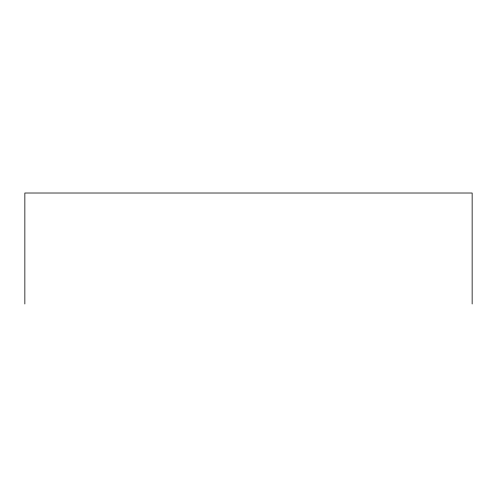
<?xml version="1.0" encoding="UTF-8"?>
<svg xmlns="http://www.w3.org/2000/svg" width="497" height="497" viewBox="0 0 497 497"><rect width="100%" height="100%" fill="white"/><g stroke="black" fill="none" stroke-linecap="round" stroke-linejoin="round"><path stroke-width="0.75" d="M472.15 303.984L472.15 193.016L24.85 193.016L24.85 303.984"/></g></svg>
